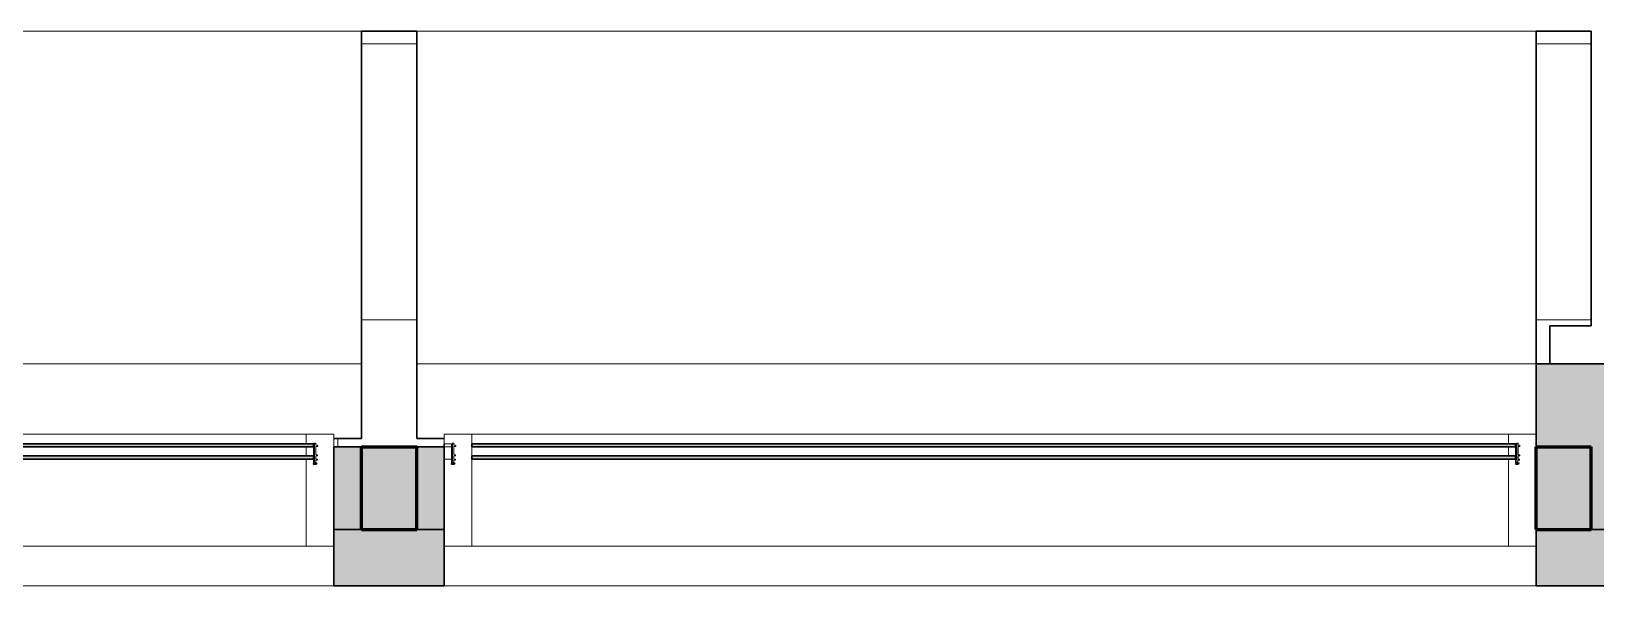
# Model space of a CAD drawing. Header units: millimetres. Extents: x 155927 to 317870, y -36033 to 97293.
# Drawn here: x 194217 to 197051, y 34246 to 35251 of the extents above; entities that cross this region are included whole.
import ezdxf

# ---------------------------------------------------------------- set-up
doc = ezdxf.new("R2010")
doc.units = ezdxf.units.MM
doc.header["$MEASUREMENT"] = 0
for name, color, linetype, lineweight in [('A-DETL-GENF', 7, 'CONTINUOUS', 9), ('A-GLAZ', 7, 'CONTINUOUS', 9), ('A-GLAZ-CURT', 7, 'CONTINUOUS', 9), ('A-GLAZ-CWMG', 7, 'CONTINUOUS', 9), ('A-WALL', 7, 'CONTINUOUS', 9), ('A-WALL-PATT', 7, 'CONTINUOUS', 9), ('I-WALL', 7, 'CONTINUOUS', 9), ('S-COLS-SYMB', 7, 'CONTINUOUS', 70)]:
    doc.layers.add(name, color=color, linetype=linetype, lineweight=lineweight)

msp = doc.modelspace()

# ---------------------------------------------------------------- hatches: boundary and pattern name
at = {"layer": 'A-GLAZ-CURT'}
h = msp.add_hatch(color=256, dxfattribs=at)
h.paths.add_polyline_path([(192886.8, 34475.1), (194727.8, 34475.1), (194727.8, 34481.1), (192886.8, 34481.1)], flags=0)
h.paths.add_polyline_path([(194727.8, 34497.1), (194727.8, 34503.1), (192886.8, 34503.1), (192886.8, 34497.1), (193764.1, 34497.1)], flags=0)
h = msp.add_hatch(color=256, dxfattribs=at)
h.paths.add_polyline_path([(196905.8, 34475.1), (196905.8, 34481.1), (195014.8, 34481.1), (195014.8, 34475.1), (196169.9, 34475.1)], flags=0)
h.paths.add_polyline_path([(196905.8, 34497.1), (196905.8, 34503.1), (195014.8, 34503.1), (195014.8, 34497.1), (196169.9, 34497.1)], flags=0)
at = {"layer": 'A-WALL-PATT'}
h = msp.add_hatch(color=256, dxfattribs=at)
h.paths.add_polyline_path([(156460.8, 34347.6), (157908.8, 34347.6), (157908.8, 34647.6), (156460.8, 34647.6)], flags=0)
h.paths.add_polyline_path([(166692.8, 34347.6), (185283.8, 34347.6), (185283.8, 34647.6), (166692.8, 34647.6)], flags=0)
h.paths.add_polyline_path([(187318, 34347.6), (190658.8, 34347.6), (190658.8, 34647.6), (187318, 34647.6)], flags=0)
h.paths.add_polyline_path([(196942.8, 34347.6), (200283.7, 34347.6), (200283.7, 34647.6), (196942.8, 34647.6)], flags=0)
h.paths.add_polyline_path([(202317.8, 34347.6), (220908.8, 34347.6), (220908.8, 34647.6), (202317.8, 34647.6)], flags=0)
h.paths.add_polyline_path([(229692.8, 34347.6), (231140.8, 34347.6), (231140.8, 34647.6), (229692.8, 34647.6)], flags=0)
for points in [[(194964.8, 34347.6), (194964.8, 34497.6), (194764.8, 34497.6), (194764.8, 34347.6)], [(194964.8, 34245.6), (194964.8, 34347.6), (194764.8, 34347.6), (194764.8, 34245.6)]]:
    msp.add_hatch(color=256, dxfattribs=at).paths.add_polyline_path(points, flags=0)
h = msp.add_hatch(color=256, dxfattribs=at)
h.paths.add_polyline_path([(210693.8, 34245.6), (210693.8, 34347.6), (196942.8, 34347.6), (196942.8, 34245.6), (208198.8, 34245.6)], flags=0)
h.paths.add_polyline_path([(190658.8, 34245.6), (190658.8, 34347.6), (176931.2, 34347.6), (176931.2, 34245.6), (188952.5, 34245.6)], flags=0)

# ---------------------------------------------------------------- linework, layer by layer
at = {"layer": 'A-DETL-GENF'}
for p, q in [((194727.8, 34502.6), (194729.8, 34468.6)), ((194729.8, 34502.6), (194727.8, 34468.6)), ((194727.8, 34502.6), (194729.8, 34502.6)), ((194727.8, 34468.6), (194727.8, 34502.6)), ((194729.8, 34468.6), (194729.8, 34503.6)), ((194729.8, 34502.6), (194729.8, 34468.6)), ((194730.3, 34504.1), (194731.8, 34504.1)), ((194732.3, 34503.6), (194732.3, 34500.6)), ((194732.3, 34497.6), (194732.3, 34483.6)), ((194732.8, 34500.1), (194735.2, 34500.1)), ((194735.2, 34498.1), (194732.8, 34498.1)), ((194735.4, 34499.9), (194735.4, 34498.3)), ((194977.8, 34502.6), (194979.8, 34468.6)), ((194979.8, 34502.6), (194977.8, 34468.6)), ((194977.8, 34502.6), (194979.8, 34502.6)), ((194977.8, 34468.6), (194977.8, 34502.6)), ((194979.8, 34468.6), (194979.8, 34503.6)), ((194979.8, 34502.6), (194979.8, 34468.6)), ((194980.3, 34504.1), (194981.8, 34504.1)), ((194982.3, 34503.6), (194982.3, 34500.6)), ((194982.3, 34497.6), (194982.3, 34483.6)), ((194982.8, 34500.1), (194985.2, 34500.1)), ((194985.2, 34498.1), (194982.8, 34498.1)), ((194985.4, 34499.9), (194985.4, 34498.3)), ((196905.8, 34502.6), (196907.8, 34468.6)), ((196907.8, 34502.6), (196905.8, 34468.6)), ((196905.8, 34502.6), (196907.8, 34502.6)), ((196905.8, 34468.6), (196905.8, 34502.6)), ((196907.8, 34468.6), (196907.8, 34503.6)), ((196907.8, 34502.6), (196907.8, 34468.6)), ((196908.3, 34504.1), (196909.8, 34504.1)), ((196910.3, 34503.6), (196910.3, 34500.6)), ((196910.3, 34497.6), (196910.3, 34483.6)), ((196910.8, 34500.1), (196913.2, 34500.1)), ((196913.2, 34498.1), (196910.8, 34498.1)), ((196913.4, 34499.9), (196913.4, 34498.3)), ((194727.6, 34466.8), (194729.3, 34467.6)), ((194729.8, 34468.6), (194727.8, 34468.6)), ((194731.9, 34465.6), (194727.9, 34465.6)), ((194731, 34467.7), (194730.8, 34467.6)), ((194731, 34466.8), (194732.1, 34466.8)), ((194732.3, 34472.7), (194731.3, 34468)), ((194732.3, 34480.6), (194732.3, 34475.6)), ((194732.8, 34483.1), (194734.9, 34483.1)), ((194734.9, 34481.1), (194732.8, 34481.1)), ((194732.8, 34475.1), (194734.8, 34475.1)), ((194734.8, 34473.1), (194732.8, 34473.1)), ((194732.9, 34467.6), (194732.9, 34468.1)), ((194733.1, 34468.3), (194733.9, 34468.3)), ((194734.1, 34468.1), (194734.1, 34467.3)), ((194735, 34474.9), (194735, 34473.3)), ((194735.1, 34482.9), (194735.1, 34481.3)), ((194977.6, 34466.8), (194979.3, 34467.6)), ((194979.8, 34468.6), (194977.8, 34468.6)), ((194981.9, 34465.6), (194977.9, 34465.6)), ((194981, 34467.7), (194980.8, 34467.6)), ((194981, 34466.8), (194982.1, 34466.8)), ((194982.3, 34472.7), (194981.3, 34468)), ((194982.3, 34480.6), (194982.3, 34475.6)), ((194982.8, 34483.1), (194984.9, 34483.1)), ((194984.9, 34481.1), (194982.8, 34481.1)), ((194982.8, 34475.1), (194984.8, 34475.1)), ((194984.8, 34473.1), (194982.8, 34473.1)), ((194982.9, 34467.6), (194982.9, 34468.1)), ((194983.1, 34468.3), (194983.9, 34468.3)), ((194984.1, 34468.1), (194984.1, 34467.3)), ((194985, 34474.9), (194985, 34473.3)), ((194985.1, 34482.9), (194985.1, 34481.3)), ((196905.6, 34466.8), (196907.3, 34467.6)), ((196907.8, 34468.6), (196905.8, 34468.6)), ((196909.9, 34465.6), (196905.9, 34465.6)), ((196909, 34467.7), (196908.8, 34467.6)), ((196909, 34466.8), (196910.1, 34466.8)), ((196910.3, 34472.7), (196909.3, 34468)), ((196910.3, 34480.6), (196910.3, 34475.6)), ((196910.8, 34483.1), (196912.9, 34483.1)), ((196912.9, 34481.1), (196910.8, 34481.1)), ((196910.8, 34475.1), (196912.8, 34475.1)), ((196912.8, 34473.1), (196910.8, 34473.1)), ((196910.9, 34467.6), (196910.9, 34468.1)), ((196911.1, 34468.3), (196911.9, 34468.3)), ((196912.1, 34468.1), (196912.1, 34467.3)), ((196913, 34474.9), (196913, 34473.3)), ((196913.1, 34482.9), (196913.1, 34481.3))]:
    msp.add_line(p, q, dxfattribs=at)
for centre, radius, start, end in [((194730.3, 34503.6), 0.5, 90, 180), ((194731.8, 34503.6), 0.5, 0, 90), ((194732.8, 34500.6), 0.5, 180, 270), ((194732.8, 34497.6), 0.5, 90, 180), ((194735.2, 34499.9), 0.2, 359, 90), ((194735.2, 34498.3), 0.2, 270, 359), ((194980.3, 34503.6), 0.5, 90, 180), ((194981.8, 34503.6), 0.5, 0, 90), ((194982.8, 34500.6), 0.5, 180, 270), ((194982.8, 34497.6), 0.5, 90, 180), ((194985.2, 34499.9), 0.2, 359, 90), ((194985.2, 34498.3), 0.2, 270, 359), ((196908.3, 34503.6), 0.5, 90, 180), ((196909.8, 34503.6), 0.5, 0, 90), ((196910.8, 34500.6), 0.5, 180, 270), ((196910.8, 34497.6), 0.5, 90, 180), ((196913.2, 34499.9), 0.2, 359, 90), ((196913.2, 34498.3), 0.2, 270, 359), ((194727.9, 34466.3), 0.65, 115, 270), ((194728.8, 34468.5), 1, 295, 359.9999), ((194731, 34467.2), 0.4, 114.9999, 270), ((194730.8, 34468.1), 0.5, 294.9999, 347.698), ((194731.9, 34468.6), 3, 270, 327.6077), ((194732.1, 34467.6), 0.8, 270, 0), ((194732.8, 34483.6), 0.5, 180, 270), ((194732.8, 34480.6), 0.5, 90, 180), ((194732.8, 34475.6), 0.5, 180, 270), ((194732.8, 34472.6), 0.5, 90, 167.698), ((194733.1, 34468.1), 0.2, 90, 180), ((194733.9, 34468.1), 0.2, 0, 90), ((194734.2, 34467.1), 0.2, 327.6077, 90.0001), ((194734.8, 34474.9), 0.2, 359, 90), ((194734.8, 34473.3), 0.2, 270, 359), ((194734.9, 34482.9), 0.2, 359, 90), ((194734.9, 34481.3), 0.2, 270, 359), ((194977.9, 34466.3), 0.65, 115, 270), ((194978.8, 34468.5), 1, 295, 359.9999), ((194981, 34467.2), 0.4, 114.9999, 270), ((194980.8, 34468.1), 0.5, 294.9999, 347.698), ((194981.9, 34468.6), 3, 270, 327.6077), ((194982.1, 34467.6), 0.8, 270, 0), ((194982.8, 34483.6), 0.5, 180, 270), ((194982.8, 34480.6), 0.5, 90, 180), ((194982.8, 34475.6), 0.5, 180, 270), ((194982.8, 34472.6), 0.5, 90, 167.698), ((194983.1, 34468.1), 0.2, 90, 180), ((194983.9, 34468.1), 0.2, 0, 90), ((194984.2, 34467.1), 0.2, 327.6077, 90.0001), ((194984.8, 34474.9), 0.2, 359, 90), ((194984.8, 34473.3), 0.2, 270, 359), ((194984.9, 34482.9), 0.2, 359, 90), ((194984.9, 34481.3), 0.2, 270, 359), ((196905.9, 34466.3), 0.65, 115, 270), ((196906.8, 34468.5), 1, 295, 359.9999), ((196909, 34467.2), 0.4, 114.9999, 270), ((196908.8, 34468.1), 0.5, 294.9999, 347.698), ((196909.9, 34468.6), 3, 270, 327.6077), ((196910.1, 34467.6), 0.8, 270, 0), ((196910.8, 34483.6), 0.5, 180, 270), ((196910.8, 34480.6), 0.5, 90, 180), ((196910.8, 34475.6), 0.5, 180, 270), ((196910.8, 34472.6), 0.5, 90, 167.698), ((196911.1, 34468.1), 0.2, 90, 180), ((196911.9, 34468.1), 0.2, 0, 90), ((196912.2, 34467.1), 0.2, 327.6077, 90.0001), ((196912.8, 34474.9), 0.2, 359, 90), ((196912.8, 34473.3), 0.2, 270, 359), ((196912.9, 34482.9), 0.2, 359, 90), ((196912.9, 34481.3), 0.2, 270, 359)]:
    msp.add_arc(centre, radius, start, end, dxfattribs=at)
at = {"layer": 'A-GLAZ'}
for p, q in [((194814.8, 35250.6), (192786.8, 35250.6)), ((196942.8, 35250.6), (194914.8, 35250.6)), ((194964.8, 34497.6), (194977.8, 34497.6))]:
    msp.add_line(p, q, dxfattribs=at)
at = {"layer": 'A-GLAZ', "lineweight": 30}
for p, q in [((194914.8, 35250.6), (194814.8, 35250.6)), ((194814.8, 35250.6), (194814.8, 34512.6)), ((194914.8, 34512.6), (194914.8, 35250.6)), ((197042.8, 35250.6), (196942.8, 35250.6)), ((196942.8, 35250.6), (196942.8, 34647.6)), ((197042.8, 34716.6), (197042.8, 35250.6)), ((196967.8, 34647.6), (196967.8, 34716.6)), ((196967.8, 34716.6), (197042.8, 34716.6)), ((194814.8, 34512.6), (194764.8, 34512.6)), ((194964.8, 34512.6), (194914.8, 34512.6)), ((194964.8, 34497.6), (194964.8, 34503.1))]:
    msp.add_line(p, q, dxfattribs=at)
at = {"layer": 'A-GLAZ', "linetype": 'Continuous'}
for p, q in [((194814.8, 35227.6), (194914.8, 35227.6)), ((196942.8, 35227.6), (197042.8, 35227.6)), ((194814.8, 34727.6), (194914.8, 34727.6)), ((196942.8, 34727.6), (197042.8, 34727.6)), ((194771.8, 34497.6), (194771.8, 34512.6))]:
    msp.add_line(p, q, dxfattribs=at)
at = {"layer": 'A-GLAZ-CURT', "lineweight": 30}
for p, q in [((194727.8, 34503.1), (192886.8, 34503.1)), ((192886.8, 34497.1), (194727.8, 34497.1)), ((194727.8, 34497.1), (194727.8, 34503.1)), ((196905.8, 34503.1), (195014.8, 34503.1)), ((195014.8, 34503.1), (195014.8, 34497.1)), ((195014.8, 34497.1), (196905.8, 34497.1)), ((196905.8, 34497.1), (196905.8, 34503.1)), ((194727.8, 34481.1), (192886.8, 34481.1)), ((192886.8, 34475.1), (194727.8, 34475.1)), ((194727.8, 34475.1), (194727.8, 34481.1)), ((196905.8, 34481.1), (195014.8, 34481.1)), ((195014.8, 34481.1), (195014.8, 34475.1)), ((195014.8, 34475.1), (196905.8, 34475.1)), ((196905.8, 34475.1), (196905.8, 34481.1))]:
    msp.add_line(p, q, dxfattribs=at)
at = {"layer": 'A-GLAZ-CWMG'}
for p, q in [((194714.8, 34520.1), (192886.8, 34520.1)), ((194714.8, 34497.1), (194714.8, 34481.1)), ((196892.8, 34520.1), (195014.8, 34520.1)), ((196892.8, 34497.1), (196892.8, 34481.1)), ((192886.8, 34317.6), (194714.8, 34317.6)), ((195014.8, 34317.6), (196892.8, 34317.6))]:
    msp.add_line(p, q, dxfattribs=at)
at = {"layer": 'A-GLAZ-CWMG', "lineweight": 20}
for p, q in [((194714.8, 34520.1), (194714.8, 34503.1)), ((194764.8, 34520.1), (194714.8, 34520.1)), ((194714.8, 34503.1), (194727.8, 34503.1)), ((194727.8, 34503.1), (194727.8, 34475.1)), ((194764.8, 34317.6), (194764.8, 34520.1)), ((196892.8, 34520.1), (196892.8, 34503.1)), ((196942.8, 34520.1), (196892.8, 34520.1)), ((196892.8, 34503.1), (196905.8, 34503.1)), ((196905.8, 34503.1), (196905.8, 34475.1)), ((196942.8, 34317.6), (196942.8, 34520.1)), ((194727.8, 34475.1), (194714.8, 34475.1)), ((194714.8, 34475.1), (194714.8, 34317.6)), ((196905.8, 34475.1), (196892.8, 34475.1)), ((196892.8, 34475.1), (196892.8, 34317.6)), ((194714.8, 34317.6), (194764.8, 34317.6)), ((196892.8, 34317.6), (196942.8, 34317.6))]:
    msp.add_line(p, q, dxfattribs=at)
at = {"layer": 'A-GLAZ-CWMG', "lineweight": 20, "extrusion": (0, 0, -1)}
for p, q in [((195014.8, 34520.1), (194964.8, 34520.1)), ((194964.8, 34520.1), (194964.8, 34503.1)), ((194964.8, 34503.1), (194977.8, 34503.1)), ((194977.8, 34503.1), (194977.8, 34475.1)), ((195014.8, 34317.6), (195014.8, 34520.1)), ((194977.8, 34475.1), (194964.8, 34475.1)), ((194964.8, 34475.1), (194964.8, 34317.6)), ((194964.8, 34317.6), (195014.8, 34317.6))]:
    msp.add_line(p, q, dxfattribs=at)
at = {"layer": 'A-WALL'}
for p, q in [((192786.8, 34647.6), (194814.8, 34647.6)), ((194914.8, 34647.6), (196942.8, 34647.6))]:
    msp.add_line(p, q, dxfattribs=at)
at = {"layer": 'A-WALL', "lineweight": 30}
for p, q in [((200283.7, 34647.6), (196942.8, 34647.6)), ((196942.8, 34647.6), (196942.8, 34347.6)), ((194964.8, 34497.6), (194764.8, 34497.6)), ((194764.8, 34497.6), (194764.8, 34347.6)), ((194964.8, 34347.6), (194964.8, 34497.6)), ((194764.8, 34347.6), (194964.8, 34347.6)), ((196942.8, 34347.6), (200283.7, 34347.6))]:
    msp.add_line(p, q, dxfattribs=at)
at = {"layer": 'I-WALL', "lineweight": 30}
for p, q in [((194964.8, 34347.6), (194764.8, 34347.6)), ((194764.8, 34347.6), (194764.8, 34245.6)), ((194964.8, 34245.6), (194964.8, 34347.6)), ((210693.8, 34347.6), (196942.8, 34347.6)), ((196942.8, 34347.6), (196942.8, 34245.6)), ((194764.8, 34245.6), (194964.8, 34245.6)), ((196942.8, 34245.6), (210693.8, 34245.6))]:
    msp.add_line(p, q, dxfattribs=at)
at = {"layer": 'I-WALL'}
for p, q in [((194764.8, 34245.6), (192836.8, 34245.6)), ((196942.8, 34245.6), (194964.8, 34245.6))]:
    msp.add_line(p, q, dxfattribs=at)
at = {"layer": 'S-COLS-SYMB', "lineweight": 60}
for p, q in [((194814.8, 34497.6), (194914.8, 34497.6)), ((194814.8, 34347.6), (194814.8, 34497.6)), ((194914.8, 34347.6), (194914.8, 34497.6)), ((196942.8, 34497.6), (197042.8, 34497.6)), ((196942.8, 34347.6), (196942.8, 34497.6)), ((197042.8, 34347.6), (197042.8, 34497.6)), ((194814.8, 34347.6), (194914.8, 34347.6)), ((196942.8, 34347.6), (197042.8, 34347.6))]:
    msp.add_line(p, q, dxfattribs=at)

doc.saveas('drawing.dxf')
